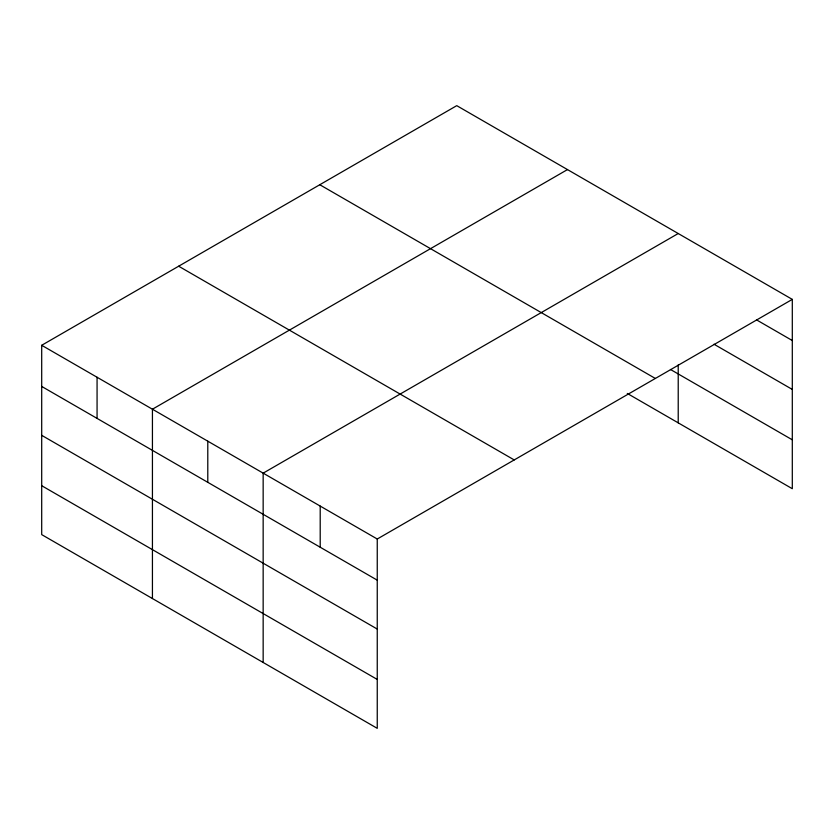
<?xml version="1.0" encoding="UTF-8"?>
<svg xmlns="http://www.w3.org/2000/svg" width="834" height="834" viewBox="0 0 834 834"><rect width="100%" height="100%" fill="white"/><g stroke="black" fill="none" stroke-linecap="round" stroke-linejoin="round"><path stroke-width="1.25" d="M792.3 299.385L456.751 105.657L41.7 345.286L41.7 534.615L377.249 728.343L377.249 539.014L792.3 299.385L792.3 488.714L627.283 393.439M567.485 169.583L152.434 409.213L152.434 598.541M678.219 233.52L263.158 473.149L263.158 662.477M756.511 319.86L792.3 340.533M714.008 344.223L792.3 389.426M670.463 369.472L792.3 439.81M319.787 184.731L655.336 378.459M178.664 266.213L514.213 459.93M41.7 345.286L377.249 539.014M41.7 386.434L377.249 580.162M41.7 435.327L377.249 629.055M41.7 485.711L377.249 679.439M678.219 364.906L678.219 422.848M320.204 506.082L320.204 547.229M207.791 441.176L207.791 482.323M97.067 377.249L97.067 418.397"/></g></svg>
